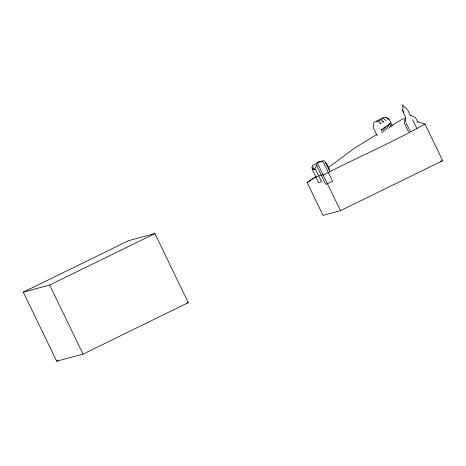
<?xml version="1.0" encoding="UTF-8"?>
<svg xmlns="http://www.w3.org/2000/svg" width="466" height="466" viewBox="0 0 466 466"><rect width="100%" height="100%" fill="white"/><g stroke="black" fill="none" stroke-linecap="round" stroke-linejoin="round"><path stroke-width="0.7" d="M314.818 168.954L315.628 169.624L321.517 181.81L318.604 182.596L312.715 170.405L311.801 167.207L313.467 169.647L315.051 169.682L314.818 168.954L316.332 165.459M328.262 167.632L355.191 147.67L376.977 134.377M417.21 121.643L424.986 124.02L442.7 160.665L340.506 210.655L323.002 215.368L307.176 182.625L315.476 176.783M390.665 126.269L402.706 118.865L405.781 119.04M424.986 124.02C392.174 142.625 357.358 157.38 323.899 174.698C317.678 175.333 312.127 178.897 307.176 182.625M389.098 124.212L390.694 123.408L389.588 123.991L391.155 127.23M386.465 126.408L385.365 126.991L386.629 129.6M23.3 292.147L128.517 240.677L154.893 233.577L188.287 302.644L83.064 354.113L56.689 361.22L23.3 292.147L49.676 285.046L154.893 233.577M56.689 361.22L58 360.579M315.61 163.91L312.243 165.611L314.107 169.467M381.444 119.343L383.518 118.399L386.203 120.805M378.875 120.7L380.949 119.756L383.635 122.162L382.277 121.743M376.301 122.057L378.375 121.119L381.066 123.525L379.703 123.106M388.691 124.428L389.186 124.201L388.085 124.789L389.652 128.022M387.479 125.832L387.974 125.61L386.873 126.193L388.137 128.802M384.467 127.428L384.963 127.201L383.856 127.783L385.434 131.051M383.256 128.832L383.751 128.61L381.141 129.991L382.51 132.822M381.747 129.63L382.242 129.408M440.597 161.23L442.7 160.665M186.895 303.022L188.287 302.644M318.039 162.022L323.975 160.595L324.918 161.475L329.648 171.249M317.294 162.622L322.501 161.475L323.404 162.384L332.538 181.28L327.499 183.744L325.676 184.233L316.542 165.337L316.962 165.226L316.525 163.502L317.125 162.57L340.506 210.655M410.354 115.306L415.451 117.484L417.88 122.511M386.087 117.042L388.778 119.447M325.146 162.343L326.986 164.049L329.782 169.822M412.649 119.838L416.907 128.657M410.645 115.877L408.187 110.786L406.346 108.141L404.966 107.687L402.414 104.78L403.131 108.642L402.577 109.691L403.533 112.889L402.612 109.947M406.154 122.977L410.418 131.791M408.536 131.913L404.284 122.878L405.117 120.595L405.397 121.405L404.826 120.001L405.729 117.572L403.486 112.749M392.32 125.773L389.162 119.238L386.92 117.91L383.856 117.269L373.86 122.552L373.138 127.34L377.244 135.827M382.644 129.193L384.013 132.024M49.676 285.046L83.064 354.113"/></g></svg>
